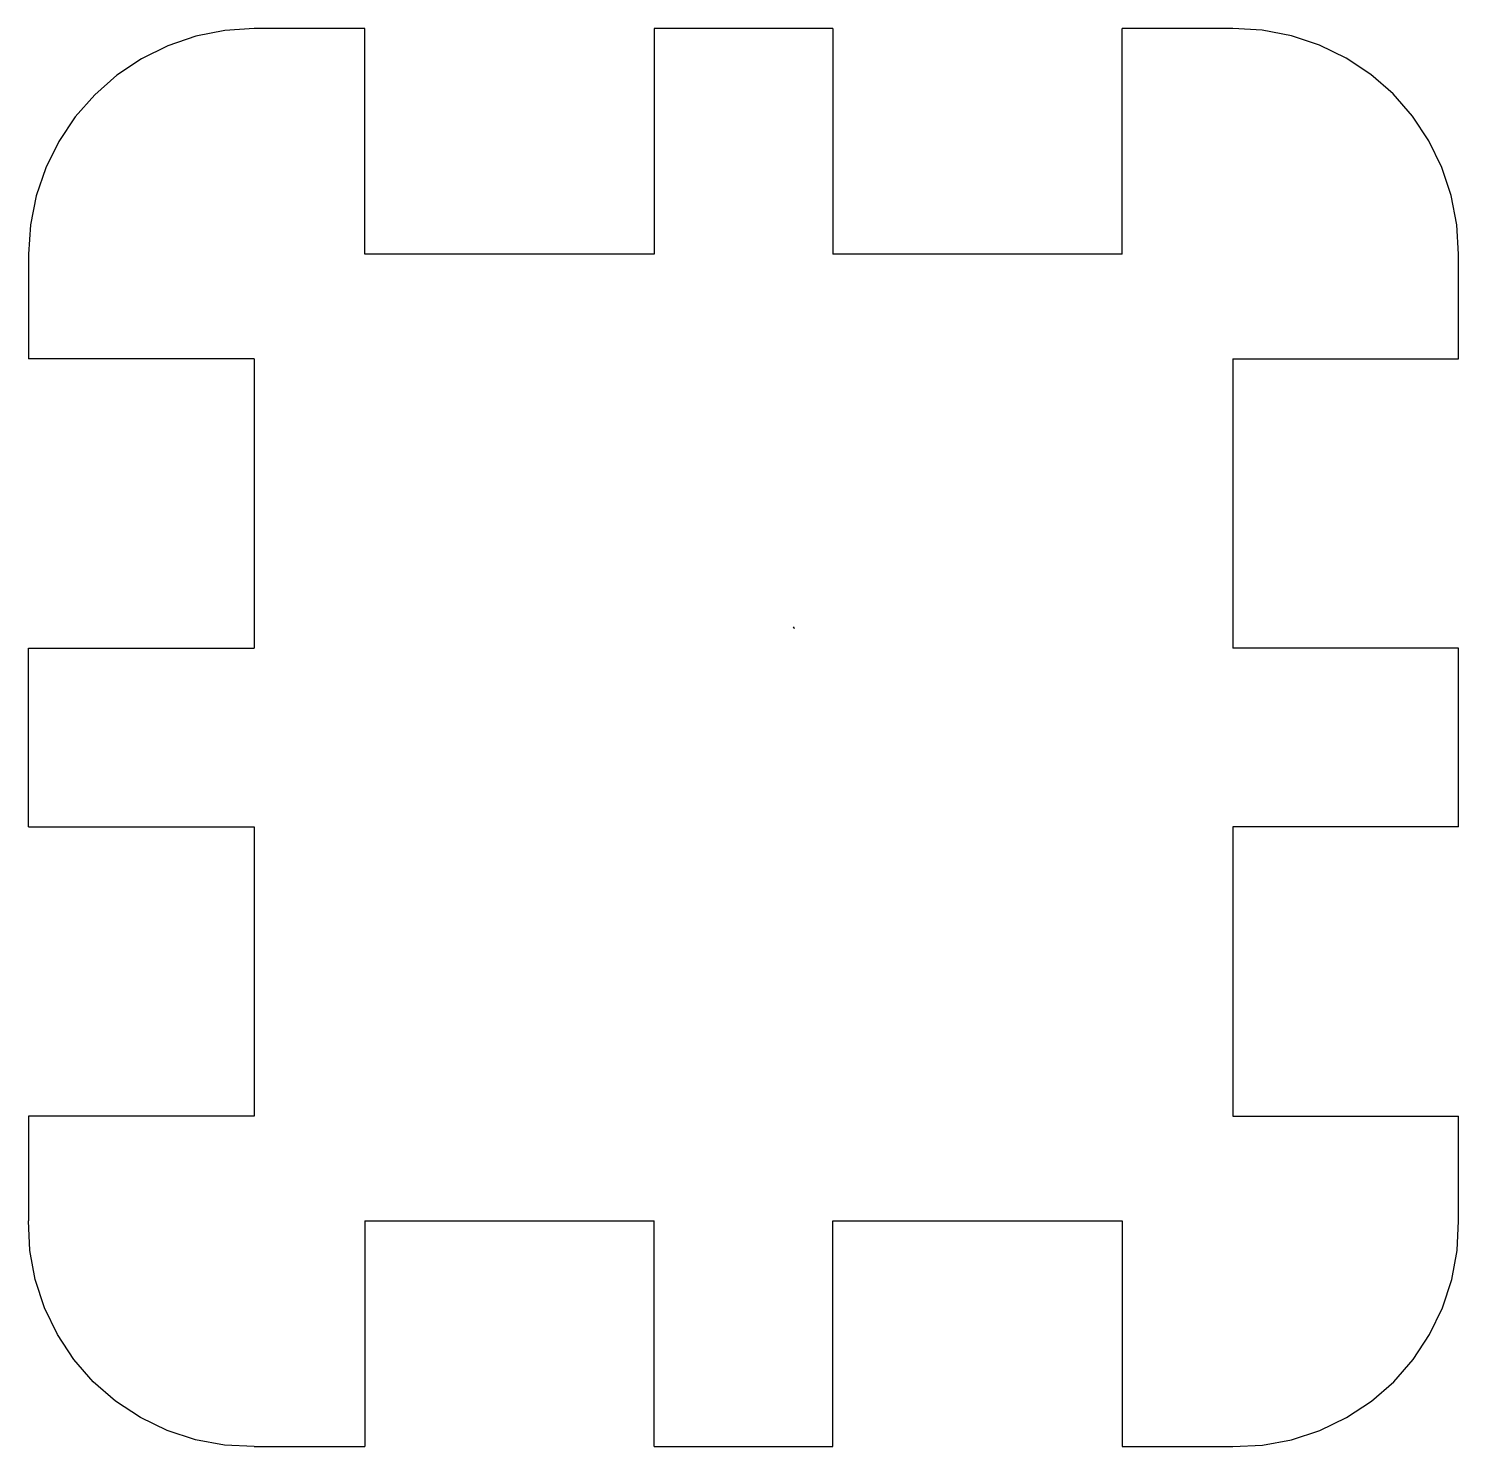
# Model space of a CAD drawing. Extents: x -1605 to 1395, y -1711 to 1265.
import ezdxf

# ---------------------------------------------------------------- set-up
doc = ezdxf.new("R2010")
doc.units = 0

msp = doc.modelspace()

# ---------------------------------------------------------------- linework, layer by layer
for p, q in [((-1193.45, 1261.03), (-1254.2011, 1248.934)), ((-1131.64, 1265.1), (-1193.4523, 1261.036)), ((-899.961, 1265.1), (-1131.64, 1265.1)), ((-899.961, 791.499), (-899.961, 1265.1)), ((-292.563, 1265.1), (-292.563, 791.499)), ((82.6115, 1265.1), (-292.563, 1265.1)), ((82.6115, 1265.1), (82.6115, 791.499)), ((690.007, 791.499), (690.007, 1265.1)), ((921.689, 1265.1), (690.007, 1265.1)), ((983.724, 1261.64), (921.6888, 1265.10004)), ((1044.75, 1250), (983.7195, 1261.636)), ((-1254.21, 1248.94), (-1312.867, 1229.0208)), ((1103.71, 1230.4), (1044.7566, 1250.006)), ((1159.55, 1203.16), (1103.7067, 1230.3916)), ((-1368.42, 1201.62), (-1419.9227, 1167.2002)), ((-1312.86, 1229.02), (-1368.4154, 1201.6162)), ((1211.3, 1168.78), (1159.549, 1203.1603)), ((-1419.92, 1167.2), (-1466.4923, 1126.3568)), ((1258.05, 1127.86), (1211.3027, 1168.785)), ((-1466.49, 1126.35), (-1507.336, 1079.7777)), ((1298.97, 1081.11), (1258.045, 1127.8573)), ((1333.36, 1029.36), (1298.9797, 1081.111)), ((-1507.34, 1079.78), (-1541.757, 1028.2745)), ((-1541.76, 1028.27), (-1569.1638, 972.7146)), ((1360.59, 973.518), (1333.3584, 1029.3613)), ((-1569.16, 972.719), (-1589.0792, 914.0648)), ((1380.19, 914.565), (1360.584, 973.5184)), ((-1589.08, 914.065), (-1601.176, 853.3111)), ((1391.83, 853.534), (1380.194, 914.5645)), ((-1601.18, 853.311), (-1605.24682, 791.4987)), ((1395.29, 791.499), (1391.82996, 853.5342)), ((-1605.24, 791.499), (-1605.24, 572.086)), ((-292.563, 791.499), (-899.961, 791.499)), ((690.007, 791.499), (82.6115, 791.499)), ((1395.29, 572.086), (1395.29, 791.499)), ((-1131.64, 572.086), (-1605.24, 572.086)), ((-1131.64, 572.086), (-1131.64, -35.3118)), ((921.689, 572.086), (1395.29, 572.086)), ((921.689, 572.086), (921.689, -35.3118)), ((-1605.24, -35.3118), (-1131.64, -35.3118)), ((-1605.24, -410.487), (-1605.24, -35.3118)), ((1395.29, -35.3118), (921.689, -35.3118)), ((1395.29, -410.487), (1395.29, -35.3118)), ((-1605.24, -410.487), (-1131.64, -410.487)), ((-1131.64, -410.487), (-1131.64, -1017.88)), ((1395.29, -410.487), (921.689, -410.487)), ((921.689, -410.487), (921.689, -1017.88)), ((-1131.64, -1017.88), (-1605.24, -1017.88)), ((-1605.24, -1017.88), (-1605.24, -1237.3)), ((921.689, -1017.88), (1395.29, -1017.88)), ((1395.29, -1237.3), (1395.29, -1017.88)), ((-1602.39, -1299.55), (-1605.24609, -1237.3003)), ((-899.961, -1237.3), (-899.961, -1710.9)), ((-899.961, -1237.3), (-292.563, -1237.3)), ((-292.563, -1710.9), (-292.563, -1237.3)), ((82.6115, -1710.9), (82.6115, -1237.3)), ((82.6115, -1237.3), (690.007, -1237.3)), ((690.007, -1237.3), (690.007, -1710.9)), ((1392.44, -1299.55), (1395.29326, -1237.3003)), ((-1591.21, -1360.86), (-1602.3832, -1299.5529)), ((1381.26, -1360.86), (1392.4332, -1299.5529)), ((-1571.92, -1420.11), (-1591.2127, -1360.8547)), ((1361.97, -1420.11), (1381.2627, -1360.8547)), ((-1544.86, -1476.24), (-1571.9223, -1420.1089)), ((1334.91, -1476.24), (1361.9723, -1420.1089)), ((-1510.51, -1528.24), (-1544.8536, -1476.2406)), ((1300.56, -1528.24), (1334.9036, -1476.2406)), ((-1469.51, -1575.17), (-1510.514, -1528.2449)), ((1259.56, -1575.17), (1300.56, -1528.24)), ((-1422.59, -1616.17), (-1469.5151, -1575.166)), ((1212.63, -1616.17), (1259.5551, -1575.166)), ((-1370.59, -1650.51), (-1422.5894, -1616.1664)), ((1160.64, -1650.51), (1212.6394, -1616.1664)), ((-1314.45, -1677.58), (-1370.5811, -1650.5177)), ((-1255.2, -1696.87), (-1314.4553, -1677.5773)), ((1045.25, -1696.87), (1104.5053, -1677.5773)), ((1104.5, -1677.58), (1160.634, -1650.5177)), ((-1193.89, -1708.04), (-1255.1971, -1696.8668)), ((-1131.64, -1710.9), (-1193.89, -1708.04)), ((921.689, -1710.9), (983.942, -1708.04)), ((983.942, -1708.04), (1045.2463, -1696.8668)), ((-1131.64, -1710.9), (-899.961, -1710.9)), ((-292.563, -1710.9), (82.6115, -1710.9)), ((690.007, -1710.9), (921.689, -1710.9))]:
    msp.add_line(p, q)
at = {"layer": 'Layer 1'}
for p, q in [((0.84667, 8.71396), (-0.84667, 7.02062)), ((0, 9.2784), (0, 6.45618)), ((1.12889, 7.86729), (0, 6.7384)), ((1.69333, 7.30285), (0.56444, 6.17396)), ((2.25778, 6.7384), (1.12889, 5.60951))]:
    msp.add_line(p, q, dxfattribs=at)

doc.saveas('drawing.dxf')
